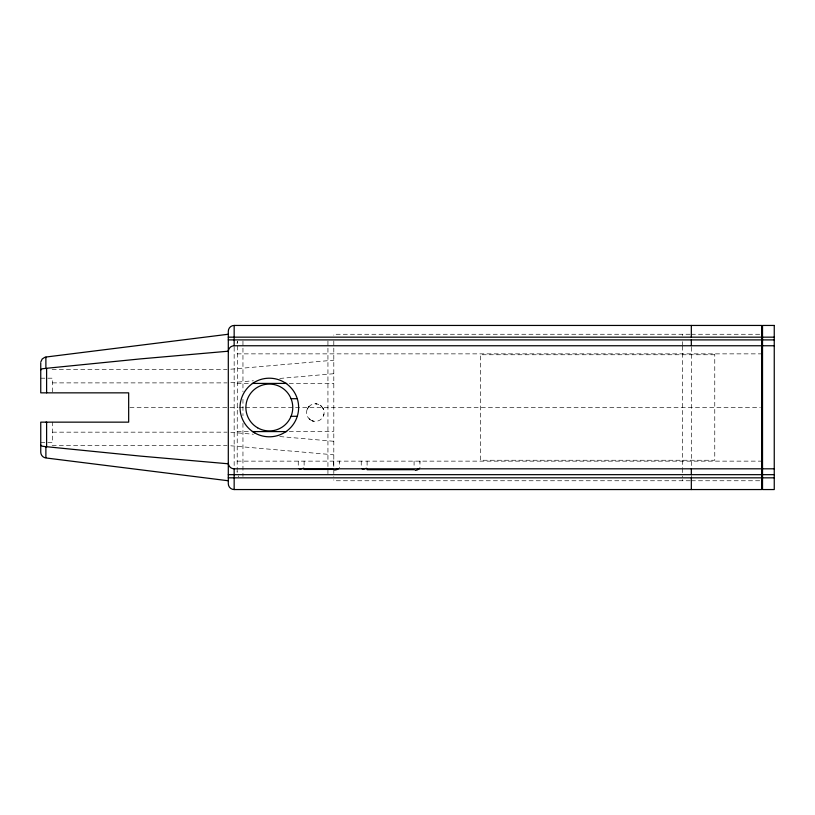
<?xml version="1.0" encoding="UTF-8"?>
<svg xmlns="http://www.w3.org/2000/svg" width="815" height="815" viewBox="0 0 815 815"><rect width="100%" height="100%" fill="white"/><g stroke="black" fill="none" stroke-linecap="round" stroke-linejoin="round"><path stroke-width="0.61" stroke-dasharray="4.08 3.06" d="M339.285 462.176L339.285 461.137L339.285 467.851M419.939 462.207L419.939 461.137L419.939 467.851M237.094 343.726L237.369 341.281L237.175 472.639M323.983 414.193L323.514 415.823L323.789 415.008M307.163 409.354L309.119 406.379L308.508 407.052M307.53 408.549L307.978 407.785M230.818 369.195L333.804 360.179M230.818 382.724L253.424 380.748M279.8 378.445L333.804 373.718M691.324 334.262L760.395 334.272M690.071 334.252L333.804 334.272L333.804 335.148M237.094 353.863L761.658 353.863M52.16 369.409L227.039 369.409M40.75 378.191L52.476 378.191L52.476 392.85M52.476 382.887L227.039 382.887M237.094 383.417L248.544 383.417M289.264 383.417L333.804 383.417M129.911 407.5L227.059 407.5M230.024 407.5L237.98 407.5M239.253 407.5L244.347 407.5M245.621 407.5L760.395 407.5M237.094 431.583L248.544 431.583M289.264 431.583L333.804 431.583M52.476 432.164L227.039 432.164M40.75 442.667L52.476 442.667L52.476 422.15M52.16 445.642L227.039 445.642M237.094 461.137L761.658 461.137M690.224 480.758L333.804 480.758L333.804 479.852M691.324 480.758L760.415 480.758M230.818 432.276L253.424 434.252M279.8 436.555L333.804 441.282M230.818 445.805L333.804 454.821M315.334 403.802L316.933 403.945L316.128 403.832M313.734 421.233L312.104 420.764L312.919 421.039M320.152 405.228L321.558 406.379L320.876 405.768M310.525 419.949L309.119 418.808L309.792 419.419M238.744 476.755L238.163 475.828M322.699 407.785L323.514 409.354L323.147 408.549M237.094 471.274L237.155 472.486M691.324 347.21L691.324 467.79M691.324 475.736L691.324 476.918M682.532 334.242L682.532 335.464M682.532 341.699L682.532 345.132M682.532 346.181L682.532 467.912M682.532 468.819L682.532 472.578M682.532 476.072L682.532 477.213M682.532 479.536L682.532 480.758M414.081 461.137L414.081 467.708M367.107 461.137L367.107 467.708M361.239 461.137L361.239 467.851M333.804 340.986L333.804 476.918M333.427 461.137L333.427 467.708M327.936 341.057L327.936 476.48M304.117 461.137L304.117 467.708M298.259 461.137L298.259 467.708M242.952 341.057L242.952 391.679M242.952 399.269L242.952 415.731M242.952 423.321L242.952 476.48M234.16 347.21L234.16 465.518M714.765 354.749L480.33 354.749L480.33 460.251L714.765 460.251L714.765 354.749M310.943 420.204A8.792 8.792 0 0 0 324.126 412.594A8.792 8.792 0 0 0 310.943 404.974A8.792 8.792 0 0 0 310.943 420.204"/><path stroke-width="1.22" d="M45.885 357.622L45.885 357.041L228.302 334.242M46.608 392.85L46.608 368.278L140.384 358.906L228.302 351.204M40.75 369.939L42.085 368.828L45.885 368.329L45.885 357.041M40.831 361.86L42.217 358.977L44.907 357.245M417.728 469.094L418.696 468.87M336.361 469.104L337.879 468.839M234.16 325.45L761.658 325.45L761.658 489.55L234.16 489.55A5.858 5.858 0 0 1 228.302 483.692L228.302 331.308A5.858 5.858 0 0 1 234.16 325.45L234.16 345.754A5.858 5.858 0 0 0 228.302 351.622M228.302 337.166L761.658 337.166M762.524 337.166L774.25 337.166M228.302 339.896L761.658 339.896M762.524 339.896L774.25 339.896M234.16 345.754L761.658 345.754M762.524 345.754L774.25 345.754M252.365 383.417L286.717 383.417M291.067 398.708L297.281 398.708M291.067 416.292L297.281 416.292M45.986 422.15L46.608 422.15L46.608 446.722L140.384 456.094L228.302 463.796M252.365 431.583L286.717 431.583M228.302 462.951A5.858 5.858 0 0 0 234.16 468.808L761.658 468.808M762.524 468.808L774.25 468.808M304.117 469.43L333.427 469.43M367.107 469.695L414.081 469.695M228.302 474.666L761.658 474.666M762.524 474.666L774.25 474.666M228.302 477.835L761.658 477.835M762.524 477.835L774.25 477.835M299.665 468.839L301.183 469.104M228.302 480.758L45.885 457.959A5.858 5.858 0 0 1 40.75 452.142L40.75 422.15L128.668 422.15L128.668 392.85L40.75 392.85L40.75 362.889M362.481 468.87L364.091 469.257M40.75 445.133L42.176 446.202L45.885 446.671L45.885 457.602M691.324 325.45L691.324 337.166M691.324 339.896L691.324 345.754M691.324 468.808L691.324 474.666M691.324 477.835L691.324 489.55M234.16 468.808L234.16 489.55M45.935 446.966A5.899 3.382 8.7 0 1 46.608 447.017M46.618 368.543A5.899 3.943 -10 0 1 45.844 368.594M418.39 469.145A4.9 1.161 -28.4 0 1 418.961 469.022M299.064 468.696A5.022 1.508 28.4 0 1 299.492 468.686M303.913 468.309A5.654 0.621 7.3 0 1 303.139 468.197M337.155 469.481A5.654 2.394 -0.2 0 1 334.456 470.061M337.675 469.002A5.022 1.345 -25.5 0 1 338.123 468.951M361.748 468.666A4.9 1.365 32.9 0 1 362.227 468.645M366.872 468.452A5.583 0.835 9 0 1 365.986 468.299M417.871 469.664A5.583 2.802 -0.2 0 1 415.181 470.398M774.25 325.45L762.524 325.45L762.524 489.55L774.25 489.55L774.25 325.45M254.677 432.877A29.309 29.309 0 0 0 298.636 407.5A29.309 29.309 0 0 0 254.677 382.123A29.309 29.309 0 0 0 254.677 432.877M257.611 427.804A23.441 23.441 0 0 0 292.768 407.5A23.441 23.441 0 0 0 257.611 387.196A23.441 23.441 0 0 0 257.611 427.804"/></g></svg>
